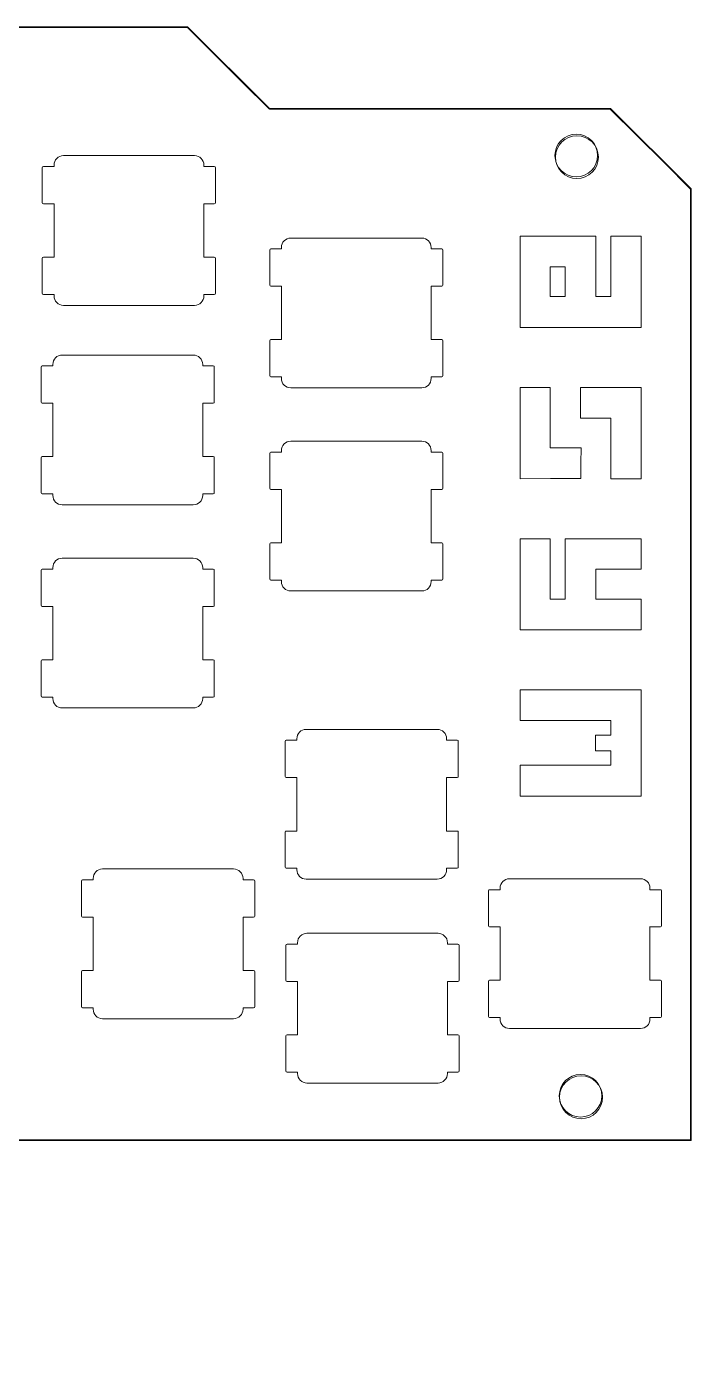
# Model space of a CAD drawing. Header units: millimetres. Extents: x -194 to 290, y 0 to 127.
# Drawn here: x 228 to 290.2, y 0 to 126 of the extents above; entities that cross this region are included whole.
import ezdxf

# ---------------------------------------------------------------- set-up
doc = ezdxf.new("R2010")
doc.units = ezdxf.units.MM
doc.header["$MEASUREMENT"] = 0
doc.layers.add('holes', color=7, linetype='Continuous')
doc.layers.add('Layer 1', color=7, linetype='Continuous')

# ---------------------------------------------------------------- blocks, each defined once
blk = doc.blocks.new('block 8')
at = {"layer": 'Layer 1', "lineweight": 0}
blk.add_open_spline([(285.16, 115.9), (285.15, 115.89), (285.14, 115.88), (285.13, 115.87), (285.13, 115.87), (282.64, 118.34), (282.64, 118.34), (282.64, 118.34), (250.72, 118.34), (250.72, 118.34), (250.71, 118.34), (250.69, 118.35), (250.68, 118.36), (250.68, 118.36), (248.19, 120.84), (248.19, 120.84), (248.2, 120.86), (248.21, 120.87), (248.22, 120.88), (248.22, 120.88), (250.72, 118.39), (250.72, 118.39), (250.72, 118.39), (282.66, 118.39), (282.66, 118.39), (282.66, 118.39), (285.16, 115.9), (285.16, 115.9)], degree=3, knots=[0, 0, 0, 0, 1, 1, 1, 2, 2, 2, 3, 3, 3, 4, 4, 4, 5, 5, 5, 6, 6, 6, 7, 7, 7, 8, 8, 8, 9, 9, 9, 9], dxfattribs=at)
blk = doc.blocks.new('block 9')
at = {"layer": 'Layer 1', "lineweight": 0}
blk.add_open_spline([(254.25, 118.39), (254.25, 118.39), (254.25, 118.34), (254.25, 118.34), (254.25, 118.34), (250.72, 118.34), (250.72, 118.34), (250.71, 118.34), (250.69, 118.35), (250.68, 118.36), (250.68, 118.36), (248.19, 120.84), (248.19, 120.84), (248.19, 120.84), (245.5, 123.52), (245.5, 123.52), (245.5, 123.52), (243.02, 126), (243.02, 126), (243.02, 126), (239.51, 126), (239.51, 126), (239.51, 126), (239.51, 126.04), (239.51, 126.04), (239.51, 126.04), (243.04, 126.04), (243.04, 126.04), (243.04, 126.04), (245.54, 123.55), (245.54, 123.55), (245.54, 123.55), (248.22, 120.88), (248.22, 120.88), (248.22, 120.88), (250.72, 118.39), (250.72, 118.39), (250.72, 118.39), (254.25, 118.39), (254.25, 118.39)], degree=3, knots=[0, 0, 0, 0, 1, 1, 1, 2, 2, 2, 3, 3, 3, 4, 4, 4, 5, 5, 5, 6, 6, 6, 7, 7, 7, 8, 8, 8, 9, 9, 9, 10, 10, 10, 11, 11, 11, 12, 12, 12, 13, 13, 13, 13], dxfattribs=at)
blk = doc.blocks.new('block 10')
at = {"layer": 'Layer 1', "color": 250, "lineweight": 9, "true_color": 0x353528}
blk.add_open_spline([(290.22, 21.63), (290.22, 21.63), (123.29, 21.63), (123.29, 21.63), (123.29, 21.63), (123.29, 21.69), (123.29, 21.69), (123.29, 21.69), (119.78, 21.69), (119.78, 21.69), (119.78, 21.69), (117.28, 24.14), (117.28, 24.14), (117.27, 24.13), (117.26, 24.12), (117.25, 24.11), (117.25, 24.11), (117.03, 24.32), (117.03, 24.32), (117.03, 24.32), (114.52, 26.79), (114.52, 26.79), (114.52, 26.79), (110.99, 26.8), (110.99, 26.8), (110.99, 26.8), (103.86, 26.82), (103.86, 26.82), (103.86, 26.82), (101.3, 26.83), (101.3, 26.83), (101.3, 26.83), (100.34, 26.83), (100.34, 26.83), (100.34, 26.83), (98.36, 28.78), (98.36, 28.78), (98.36, 28.78), (84.57, 28.78), (84.57, 28.78), (84.57, 28.78), (81.16, 27.86), (81.16, 27.86), (81.16, 27.86), (61.46, 22.49), (61.46, 22.49), (61.46, 22.49), (59, 21.82), (59, 21.82), (59, 21.82), (58.06, 21.56), (58.06, 21.56), (58.06, 21.56), (56.88, 19), (56.88, 19), (56.88, 19), (56.16, 18.59), (56.16, 18.59), (56.16, 18.59), (53.82, 17.24), (53.82, 17.24), (53.82, 17.24), (26.91, 1.75), (26.91, 1.75), (26.91, 1.75), (23.85, -0.01), (23.85, -0.01), (23.85, -0.01), (22.08, 3.05), (22.08, 3.05), (22.08, 3.05), (1.82, 38.06), (1.82, 38.06), (1.82, 38.06), (0.05, 41.11), (0.05, 41.11), (0.05, 41.11), (0.05, 126.04), (0.05, 126.04), (0.05, 126.04), (243.04, 126.04), (243.04, 126.04), (243.04, 126.04), (245.54, 123.55), (245.54, 123.55), (245.54, 123.55), (248.22, 120.88), (248.22, 120.88), (248.22, 120.88), (250.72, 118.39), (250.72, 118.39), (250.72, 118.39), (282.66, 118.39), (282.66, 118.39), (282.66, 118.39), (285.16, 115.9), (285.16, 115.9), (285.16, 115.9), (287.72, 113.35), (287.72, 113.35), (287.72, 113.35), (290.22, 110.86), (290.22, 110.86), (290.22, 110.86), (290.22, 21.63), (290.22, 21.63)], degree=3, knots=[0, 0, 0, 0, 1, 1, 1, 2, 2, 2, 3, 3, 3, 4, 4, 4, 5, 5, 5, 6, 6, 6, 7, 7, 7, 8, 8, 8, 9, 9, 9, 10, 10, 10, 11, 11, 11, 12, 12, 12, 13, 13, 13, 14, 14, 14, 15, 15, 15, 16, 16, 16, 17, 17, 17, 18, 18, 18, 19, 19, 19, 20, 20, 20, 21, 21, 21, 22, 22, 22, 23, 23, 23, 24, 24, 24, 25, 25, 25, 26, 26, 26, 27, 27, 27, 28, 28, 28, 29, 29, 29, 30, 30, 30, 31, 31, 31, 32, 32, 32, 33, 33, 33, 34, 34, 34, 35, 35, 35, 35], dxfattribs=at)
blk = doc.blocks.new('block 12')
at = {"layer": 'Layer 1', "lineweight": 0}
blk.add_lwpolyline([(290.22, 25.16), (290.22, 21.63), (123.29, 21.63), (123.29, 21.69), (290.17, 21.69), (290.17, 25.16), (290.22, 25.16)], dxfattribs=at)
blk = doc.blocks.new('block 13')
at = {"layer": 'Layer 1', "lineweight": 0}
blk.add_open_spline([(245.54, 123.55), (245.53, 123.54), (245.51, 123.53), (245.5, 123.52), (245.5, 123.52), (243.02, 126), (243.02, 126), (243.02, 126), (0.1, 126), (0.1, 126), (0.1, 126), (0.1, 122.52), (0.1, 122.52), (0.1, 122.52), (0.05, 122.52), (0.05, 122.52), (0.05, 122.52), (0.05, 126.04), (0.05, 126.04), (0.05, 126.04), (243.04, 126.04), (243.04, 126.04), (243.04, 126.04), (245.54, 123.55), (245.54, 123.55)], degree=3, knots=[0, 0, 0, 0, 1, 1, 1, 2, 2, 2, 3, 3, 3, 4, 4, 4, 5, 5, 5, 6, 6, 6, 7, 7, 7, 8, 8, 8, 8], dxfattribs=at)
blk = doc.blocks.new('block 21')
at = {"layer": 'Layer 1', "lineweight": 0}
blk.add_open_spline([(290.22, 110.86), (290.22, 110.86), (290.22, 21.63), (290.22, 21.63), (290.22, 21.63), (286.69, 21.63), (286.69, 21.63), (286.69, 21.63), (286.69, 21.69), (286.69, 21.69), (286.69, 21.69), (290.17, 21.69), (290.17, 21.69), (290.17, 21.69), (290.17, 110.84), (290.17, 110.84), (290.17, 110.84), (287.69, 113.32), (287.69, 113.32), (287.7, 113.33), (287.71, 113.34), (287.72, 113.35), (287.72, 113.35), (290.22, 110.86), (290.22, 110.86)], degree=3, knots=[0, 0, 0, 0, 1, 1, 1, 2, 2, 2, 3, 3, 3, 4, 4, 4, 5, 5, 5, 6, 6, 6, 7, 7, 7, 8, 8, 8, 8], dxfattribs=at)
blk = doc.blocks.new('block 22')
at = {"layer": 'Layer 1', "lineweight": 0}
blk.add_lwpolyline([(290.22, 110.86), (290.22, 107.33), (290.17, 107.33), (290.17, 110.84), (287.69, 113.32), (285.13, 115.87), (282.64, 118.34), (279.14, 118.34), (279.14, 118.39), (282.66, 118.39), (285.16, 115.9), (287.72, 113.35), (290.22, 110.86)], dxfattribs=at)
blk = doc.blocks.new('block 7')
at = {"layer": 'Layer 1'}
for name in ['block 10', 'block 13', 'block 9', 'block 8', 'block 22', 'block 21', 'block 12']:
    blk.add_blockref(name, (0, 0), dxfattribs=at)
blk = doc.blocks.new('block 27')
at = {"layer": 'holes', "lineweight": 0}
blk.add_open_spline([(279.86, 27.82), (280.96, 27.82), (281.86, 26.92), (281.86, 25.82), (281.86, 24.71), (280.96, 23.82), (279.86, 23.82), (278.76, 23.82), (277.86, 24.71), (277.86, 25.82), (277.86, 26.92), (278.76, 27.82), (279.86, 27.82)], degree=3, knots=[0, 0, 0, 0, 1, 1, 1, 2, 2, 2, 3, 3, 3, 4, 4, 4, 4], dxfattribs=at)
blk = doc.blocks.new('block 29')
at = {"layer": 'holes', "lineweight": 0}
blk.add_open_spline([(279.46, 115.98), (280.57, 115.98), (281.46, 115.08), (281.46, 113.98), (281.46, 112.87), (280.57, 111.98), (279.46, 111.98), (278.36, 111.98), (277.46, 112.87), (277.46, 113.98), (277.46, 115.08), (278.36, 115.98), (279.46, 115.98)], degree=3, knots=[0, 0, 0, 0, 1, 1, 1, 2, 2, 2, 3, 3, 3, 4, 4, 4, 4], dxfattribs=at)
blk = doc.blocks.new('block 24')
at = {"layer": 'holes'}
for name in ['block 29', 'block 27']:
    blk.add_blockref(name, (0, 0), dxfattribs=at)
blk = doc.blocks.new('block 44')
at = {"layer": 'holes', "color": 7, "lineweight": 9, "true_color": 0xffffff}
blk.add_open_spline([(279.91, 27.68), (281.02, 27.68), (281.92, 26.78), (281.92, 25.67), (281.92, 24.56), (281.02, 23.66), (279.91, 23.66), (278.79, 23.66), (277.89, 24.56), (277.89, 25.67), (277.89, 26.78), (278.79, 27.68), (279.91, 27.68)], degree=3, knots=[0, 0, 0, 0, 1, 1, 1, 2, 2, 2, 3, 3, 3, 4, 4, 4, 4], dxfattribs=at)
blk = doc.blocks.new('block 46')
at = {"layer": 'holes', "color": 7, "lineweight": 9, "true_color": 0xffffff}
blk.add_open_spline([(279.52, 115.84), (280.63, 115.84), (281.53, 114.94), (281.53, 113.83), (281.53, 112.72), (280.63, 111.82), (279.52, 111.82), (278.41, 111.82), (277.51, 112.72), (277.51, 113.83), (277.51, 114.94), (278.41, 115.84), (279.52, 115.84)], degree=3, knots=[0, 0, 0, 0, 1, 1, 1, 2, 2, 2, 3, 3, 3, 4, 4, 4, 4], dxfattribs=at)
blk = doc.blocks.new('block 41')
at = {"layer": 'holes'}
for name in ['block 46', 'block 44']:
    blk.add_blockref(name, (0, 0), dxfattribs=at)
blk = doc.blocks.new('block 40')
at = {"layer": 'holes', "color": 7, "lineweight": 9, "true_color": 0xffffff}
for points, knots in [([(244.56, 109.45), (244.56, 109.45), (244.56, 104.44), (244.56, 104.44), (244.56, 104.44), (245.54, 104.44), (245.54, 104.44), (245.62, 104.44), (245.65, 104.41), (245.65, 104.34), (245.65, 104.34), (245.65, 101.06), (245.65, 101.06), (245.65, 100.99), (245.62, 100.95), (245.54, 100.95), (245.54, 100.95), (244.56, 100.95), (244.56, 100.95), (244.56, 100.95), (244.56, 100.81), (244.56, 100.81), (244.56, 100.32), (244.17, 99.93), (243.68, 99.93), (243.68, 99.93), (231.4, 99.93), (231.4, 99.93), (230.9, 99.93), (230.52, 100.32), (230.52, 100.81), (230.52, 100.81), (230.52, 100.95), (230.52, 100.95), (230.52, 100.95), (229.53, 100.95), (229.53, 100.95), (229.46, 100.95), (229.42, 100.99), (229.42, 101.06), (229.42, 101.06), (229.42, 104.34), (229.42, 104.34), (229.42, 104.41), (229.46, 104.44), (229.53, 104.44), (229.53, 104.44), (230.52, 104.44), (230.52, 104.44), (230.52, 104.44), (230.52, 109.45), (230.52, 109.45), (230.52, 109.45), (229.53, 109.45), (229.53, 109.45), (229.46, 109.45), (229.42, 109.49), (229.42, 109.56), (229.42, 109.56), (229.42, 112.84), (229.42, 112.84), (229.42, 112.91), (229.46, 112.94), (229.53, 112.94), (229.53, 112.94), (230.52, 112.94), (230.52, 112.94), (230.52, 112.94), (230.52, 113.09), (230.52, 113.09), (230.52, 113.58), (230.9, 113.97), (231.4, 113.97), (231.4, 113.97), (243.68, 113.97), (243.68, 113.97), (244.17, 113.97), (244.56, 113.58), (244.56, 113.09), (244.56, 113.09), (244.56, 112.94), (244.56, 112.94), (244.56, 112.94), (245.54, 112.94), (245.54, 112.94), (245.62, 112.94), (245.65, 112.91), (245.65, 112.84), (245.65, 112.84), (245.65, 109.56), (245.65, 109.56), (245.65, 109.49), (245.62, 109.45), (245.54, 109.45), (245.54, 109.45), (244.56, 109.45), (244.56, 109.45)], [0, 0, 0, 0, 1, 1, 1, 2, 2, 2, 3, 3, 3, 4, 4, 4, 5, 5, 5, 6, 6, 6, 7, 7, 7, 8, 8, 8, 9, 9, 9, 10, 10, 10, 11, 11, 11, 12, 12, 12, 13, 13, 13, 14, 14, 14, 15, 15, 15, 16, 16, 16, 17, 17, 17, 18, 18, 18, 19, 19, 19, 20, 20, 20, 21, 21, 21, 22, 22, 22, 23, 23, 23, 24, 24, 24, 25, 25, 25, 26, 26, 26, 27, 27, 27, 28, 28, 28, 29, 29, 29, 30, 30, 30, 31, 31, 31, 32, 32, 32, 32]), ([(265.86, 101.73), (265.86, 101.73), (265.86, 96.72), (265.86, 96.72), (265.86, 96.72), (266.85, 96.72), (266.85, 96.72), (266.92, 96.72), (266.96, 96.68), (266.96, 96.61), (266.96, 96.61), (266.96, 93.33), (266.96, 93.33), (266.96, 93.26), (266.92, 93.22), (266.85, 93.22), (266.85, 93.22), (265.86, 93.22), (265.86, 93.22), (265.86, 93.22), (265.86, 93.08), (265.86, 93.08), (265.86, 92.59), (265.48, 92.2), (264.98, 92.2), (264.98, 92.2), (252.71, 92.2), (252.71, 92.2), (252.21, 92.2), (251.82, 92.59), (251.82, 93.08), (251.82, 93.08), (251.82, 93.22), (251.82, 93.22), (251.82, 93.22), (250.84, 93.22), (250.84, 93.22), (250.77, 93.22), (250.73, 93.26), (250.73, 93.33), (250.73, 93.33), (250.73, 96.61), (250.73, 96.61), (250.73, 96.68), (250.77, 96.72), (250.84, 96.72), (250.84, 96.72), (251.82, 96.72), (251.82, 96.72), (251.82, 96.72), (251.82, 101.73), (251.82, 101.73), (251.82, 101.73), (250.84, 101.73), (250.84, 101.73), (250.77, 101.73), (250.73, 101.76), (250.73, 101.83), (250.73, 101.83), (250.73, 105.11), (250.73, 105.11), (250.73, 105.18), (250.77, 105.22), (250.84, 105.22), (250.84, 105.22), (251.82, 105.22), (251.82, 105.22), (251.82, 105.22), (251.82, 105.36), (251.82, 105.36), (251.82, 105.85), (252.21, 106.24), (252.71, 106.24), (252.71, 106.24), (264.98, 106.24), (264.98, 106.24), (265.48, 106.24), (265.86, 105.85), (265.86, 105.36), (265.86, 105.36), (265.86, 105.22), (265.86, 105.22), (265.86, 105.22), (266.85, 105.22), (266.85, 105.22), (266.92, 105.22), (266.96, 105.18), (266.96, 105.11), (266.96, 105.11), (266.96, 101.83), (266.96, 101.83), (266.96, 101.76), (266.92, 101.73), (266.85, 101.73), (266.85, 101.73), (265.86, 101.73), (265.86, 101.73)], [0, 0, 0, 0, 1, 1, 1, 2, 2, 2, 3, 3, 3, 4, 4, 4, 5, 5, 5, 6, 6, 6, 7, 7, 7, 8, 8, 8, 9, 9, 9, 10, 10, 10, 11, 11, 11, 12, 12, 12, 13, 13, 13, 14, 14, 14, 15, 15, 15, 16, 16, 16, 17, 17, 17, 18, 18, 18, 19, 19, 19, 20, 20, 20, 21, 21, 21, 22, 22, 22, 23, 23, 23, 24, 24, 24, 25, 25, 25, 26, 26, 26, 27, 27, 27, 28, 28, 28, 29, 29, 29, 30, 30, 30, 31, 31, 31, 32, 32, 32, 32]), ([(244.45, 90.75), (244.45, 90.75), (244.45, 85.75), (244.45, 85.75), (244.45, 85.75), (245.44, 85.75), (245.44, 85.75), (245.51, 85.75), (245.54, 85.71), (245.54, 85.64), (245.54, 85.64), (245.54, 82.36), (245.54, 82.36), (245.54, 82.29), (245.51, 82.25), (245.44, 82.25), (245.44, 82.25), (244.45, 82.25), (244.45, 82.25), (244.45, 82.25), (244.45, 82.11), (244.45, 82.11), (244.45, 81.62), (244.06, 81.23), (243.57, 81.23), (243.57, 81.23), (231.29, 81.23), (231.29, 81.23), (230.8, 81.23), (230.41, 81.62), (230.41, 82.11), (230.41, 82.11), (230.41, 82.25), (230.41, 82.25), (230.41, 82.25), (229.42, 82.25), (229.42, 82.25), (229.35, 82.25), (229.32, 82.29), (229.32, 82.36), (229.32, 82.36), (229.32, 85.64), (229.32, 85.64), (229.32, 85.71), (229.35, 85.75), (229.42, 85.75), (229.42, 85.75), (230.41, 85.75), (230.41, 85.75), (230.41, 85.75), (230.41, 90.75), (230.41, 90.75), (230.41, 90.75), (229.42, 90.75), (229.42, 90.75), (229.35, 90.75), (229.32, 90.79), (229.32, 90.86), (229.32, 90.86), (229.32, 94.14), (229.32, 94.14), (229.32, 94.21), (229.35, 94.25), (229.42, 94.25), (229.42, 94.25), (230.41, 94.25), (230.41, 94.25), (230.41, 94.25), (230.41, 94.39), (230.41, 94.39), (230.41, 94.88), (230.8, 95.27), (231.29, 95.27), (231.29, 95.27), (243.57, 95.27), (243.57, 95.27), (244.06, 95.27), (244.45, 94.88), (244.45, 94.39), (244.45, 94.39), (244.45, 94.25), (244.45, 94.25), (244.45, 94.25), (245.44, 94.25), (245.44, 94.25), (245.51, 94.25), (245.54, 94.21), (245.54, 94.14), (245.54, 94.14), (245.54, 90.86), (245.54, 90.86), (245.54, 90.79), (245.51, 90.75), (245.44, 90.75), (245.44, 90.75), (244.45, 90.75), (244.45, 90.75)], [0, 0, 0, 0, 1, 1, 1, 2, 2, 2, 3, 3, 3, 4, 4, 4, 5, 5, 5, 6, 6, 6, 7, 7, 7, 8, 8, 8, 9, 9, 9, 10, 10, 10, 11, 11, 11, 12, 12, 12, 13, 13, 13, 14, 14, 14, 15, 15, 15, 16, 16, 16, 17, 17, 17, 18, 18, 18, 19, 19, 19, 20, 20, 20, 21, 21, 21, 22, 22, 22, 23, 23, 23, 24, 24, 24, 25, 25, 25, 26, 26, 26, 27, 27, 27, 28, 28, 28, 29, 29, 29, 30, 30, 30, 31, 31, 31, 32, 32, 32, 32]), ([(265.86, 82.68), (265.86, 82.68), (265.86, 77.67), (265.86, 77.67), (265.86, 77.67), (266.85, 77.67), (266.85, 77.67), (266.92, 77.67), (266.96, 77.63), (266.96, 77.56), (266.96, 77.56), (266.96, 74.28), (266.96, 74.28), (266.96, 74.21), (266.92, 74.17), (266.85, 74.17), (266.85, 74.17), (265.86, 74.17), (265.86, 74.17), (265.86, 74.17), (265.86, 74.03), (265.86, 74.03), (265.86, 73.54), (265.48, 73.15), (264.98, 73.15), (264.98, 73.15), (252.71, 73.15), (252.71, 73.15), (252.21, 73.15), (251.82, 73.54), (251.82, 74.03), (251.82, 74.03), (251.82, 74.17), (251.82, 74.17), (251.82, 74.17), (250.84, 74.17), (250.84, 74.17), (250.77, 74.17), (250.73, 74.21), (250.73, 74.28), (250.73, 74.28), (250.73, 77.56), (250.73, 77.56), (250.73, 77.63), (250.77, 77.67), (250.84, 77.67), (250.84, 77.67), (251.82, 77.67), (251.82, 77.67), (251.82, 77.67), (251.82, 82.68), (251.82, 82.68), (251.82, 82.68), (250.84, 82.68), (250.84, 82.68), (250.77, 82.68), (250.73, 82.71), (250.73, 82.78), (250.73, 82.78), (250.73, 86.06), (250.73, 86.06), (250.73, 86.13), (250.77, 86.17), (250.84, 86.17), (250.84, 86.17), (251.82, 86.17), (251.82, 86.17), (251.82, 86.17), (251.82, 86.31), (251.82, 86.31), (251.82, 86.8), (252.21, 87.19), (252.71, 87.19), (252.71, 87.19), (264.98, 87.19), (264.98, 87.19), (265.48, 87.19), (265.86, 86.8), (265.86, 86.31), (265.86, 86.31), (265.86, 86.17), (265.86, 86.17), (265.86, 86.17), (266.85, 86.17), (266.85, 86.17), (266.92, 86.17), (266.96, 86.13), (266.96, 86.06), (266.96, 86.06), (266.96, 82.78), (266.96, 82.78), (266.96, 82.71), (266.92, 82.68), (266.85, 82.68), (266.85, 82.68), (265.86, 82.68), (265.86, 82.68)], [0, 0, 0, 0, 1, 1, 1, 2, 2, 2, 3, 3, 3, 4, 4, 4, 5, 5, 5, 6, 6, 6, 7, 7, 7, 8, 8, 8, 9, 9, 9, 10, 10, 10, 11, 11, 11, 12, 12, 12, 13, 13, 13, 14, 14, 14, 15, 15, 15, 16, 16, 16, 17, 17, 17, 18, 18, 18, 19, 19, 19, 20, 20, 20, 21, 21, 21, 22, 22, 22, 23, 23, 23, 24, 24, 24, 25, 25, 25, 26, 26, 26, 27, 27, 27, 28, 28, 28, 29, 29, 29, 30, 30, 30, 31, 31, 31, 32, 32, 32, 32]), ([(244.45, 71.7), (244.45, 71.7), (244.45, 66.7), (244.45, 66.7), (244.45, 66.7), (245.44, 66.7), (245.44, 66.7), (245.51, 66.7), (245.54, 66.66), (245.54, 66.59), (245.54, 66.59), (245.54, 63.31), (245.54, 63.31), (245.54, 63.24), (245.51, 63.2), (245.44, 63.2), (245.44, 63.2), (244.45, 63.2), (244.45, 63.2), (244.45, 63.2), (244.45, 63.06), (244.45, 63.06), (244.45, 62.57), (244.06, 62.18), (243.57, 62.18), (243.57, 62.18), (231.29, 62.18), (231.29, 62.18), (230.8, 62.18), (230.41, 62.57), (230.41, 63.06), (230.41, 63.06), (230.41, 63.2), (230.41, 63.2), (230.41, 63.2), (229.42, 63.2), (229.42, 63.2), (229.35, 63.2), (229.32, 63.24), (229.32, 63.31), (229.32, 63.31), (229.32, 66.59), (229.32, 66.59), (229.32, 66.66), (229.35, 66.7), (229.42, 66.7), (229.42, 66.7), (230.41, 66.7), (230.41, 66.7), (230.41, 66.7), (230.41, 71.7), (230.41, 71.7), (230.41, 71.7), (229.42, 71.7), (229.42, 71.7), (229.35, 71.7), (229.32, 71.74), (229.32, 71.81), (229.32, 71.81), (229.32, 75.09), (229.32, 75.09), (229.32, 75.16), (229.35, 75.2), (229.42, 75.2), (229.42, 75.2), (230.41, 75.2), (230.41, 75.2), (230.41, 75.2), (230.41, 75.34), (230.41, 75.34), (230.41, 75.83), (230.8, 76.22), (231.29, 76.22), (231.29, 76.22), (243.57, 76.22), (243.57, 76.22), (244.06, 76.22), (244.45, 75.83), (244.45, 75.34), (244.45, 75.34), (244.45, 75.2), (244.45, 75.2), (244.45, 75.2), (245.44, 75.2), (245.44, 75.2), (245.51, 75.2), (245.54, 75.16), (245.54, 75.09), (245.54, 75.09), (245.54, 71.81), (245.54, 71.81), (245.54, 71.74), (245.51, 71.7), (245.44, 71.7), (245.44, 71.7), (244.45, 71.7), (244.45, 71.7)], [0, 0, 0, 0, 1, 1, 1, 2, 2, 2, 3, 3, 3, 4, 4, 4, 5, 5, 5, 6, 6, 6, 7, 7, 7, 8, 8, 8, 9, 9, 9, 10, 10, 10, 11, 11, 11, 12, 12, 12, 13, 13, 13, 14, 14, 14, 15, 15, 15, 16, 16, 16, 17, 17, 17, 18, 18, 18, 19, 19, 19, 20, 20, 20, 21, 21, 21, 22, 22, 22, 23, 23, 23, 24, 24, 24, 25, 25, 25, 26, 26, 26, 27, 27, 27, 28, 28, 28, 29, 29, 29, 30, 30, 30, 31, 31, 31, 32, 32, 32, 32]), ([(267.31, 55.65), (267.31, 55.65), (267.31, 50.64), (267.31, 50.64), (267.31, 50.64), (268.3, 50.64), (268.3, 50.64), (268.37, 50.64), (268.4, 50.61), (268.4, 50.54), (268.4, 50.54), (268.4, 47.26), (268.4, 47.26), (268.4, 47.19), (268.37, 47.15), (268.3, 47.15), (268.3, 47.15), (267.31, 47.15), (267.31, 47.15), (267.31, 47.15), (267.31, 47.01), (267.31, 47.01), (267.31, 46.52), (266.92, 46.13), (266.43, 46.13), (266.43, 46.13), (254.15, 46.13), (254.15, 46.13), (253.66, 46.13), (253.27, 46.52), (253.27, 47.01), (253.27, 47.01), (253.27, 47.15), (253.27, 47.15), (253.27, 47.15), (252.28, 47.15), (252.28, 47.15), (252.21, 47.15), (252.18, 47.19), (252.18, 47.26), (252.18, 47.26), (252.18, 50.54), (252.18, 50.54), (252.18, 50.61), (252.21, 50.64), (252.28, 50.64), (252.28, 50.64), (253.27, 50.64), (253.27, 50.64), (253.27, 50.64), (253.27, 55.65), (253.27, 55.65), (253.27, 55.65), (252.28, 55.65), (252.28, 55.65), (252.21, 55.65), (252.18, 55.69), (252.18, 55.76), (252.18, 55.76), (252.18, 59.04), (252.18, 59.04), (252.18, 59.11), (252.21, 59.15), (252.28, 59.15), (252.28, 59.15), (253.27, 59.15), (253.27, 59.15), (253.27, 59.15), (253.27, 59.29), (253.27, 59.29), (253.27, 59.78), (253.66, 60.17), (254.15, 60.17), (254.15, 60.17), (266.43, 60.17), (266.43, 60.17), (266.92, 60.17), (267.31, 59.78), (267.31, 59.29), (267.31, 59.29), (267.31, 59.15), (267.31, 59.15), (267.31, 59.15), (268.3, 59.15), (268.3, 59.15), (268.37, 59.15), (268.4, 59.11), (268.4, 59.04), (268.4, 59.04), (268.4, 55.76), (268.4, 55.76), (268.4, 55.69), (268.37, 55.65), (268.3, 55.65), (268.3, 55.65), (267.31, 55.65), (267.31, 55.65)], [0, 0, 0, 0, 1, 1, 1, 2, 2, 2, 3, 3, 3, 4, 4, 4, 5, 5, 5, 6, 6, 6, 7, 7, 7, 8, 8, 8, 9, 9, 9, 10, 10, 10, 11, 11, 11, 12, 12, 12, 13, 13, 13, 14, 14, 14, 15, 15, 15, 16, 16, 16, 17, 17, 17, 18, 18, 18, 19, 19, 19, 20, 20, 20, 21, 21, 21, 22, 22, 22, 23, 23, 23, 24, 24, 24, 25, 25, 25, 26, 26, 26, 27, 27, 27, 28, 28, 28, 29, 29, 29, 30, 30, 30, 31, 31, 31, 32, 32, 32, 32]), ([(248.23, 42.57), (248.23, 42.57), (248.23, 37.56), (248.23, 37.56), (248.23, 37.56), (249.21, 37.56), (249.21, 37.56), (249.28, 37.56), (249.32, 37.52), (249.32, 37.45), (249.32, 37.45), (249.32, 34.17), (249.32, 34.17), (249.32, 34.1), (249.28, 34.06), (249.21, 34.06), (249.21, 34.06), (248.23, 34.06), (248.23, 34.06), (248.23, 34.06), (248.23, 33.92), (248.23, 33.92), (248.23, 33.43), (247.84, 33.04), (247.34, 33.04), (247.34, 33.04), (235.07, 33.04), (235.07, 33.04), (234.57, 33.04), (234.19, 33.43), (234.19, 33.92), (234.19, 33.92), (234.19, 34.06), (234.19, 34.06), (234.19, 34.06), (233.2, 34.06), (233.2, 34.06), (233.13, 34.06), (233.09, 34.1), (233.09, 34.17), (233.09, 34.17), (233.09, 37.45), (233.09, 37.45), (233.09, 37.52), (233.13, 37.56), (233.2, 37.56), (233.2, 37.56), (234.19, 37.56), (234.19, 37.56), (234.19, 37.56), (234.19, 42.57), (234.19, 42.57), (234.19, 42.57), (233.2, 42.57), (233.2, 42.57), (233.13, 42.57), (233.09, 42.6), (233.09, 42.67), (233.09, 42.67), (233.09, 45.95), (233.09, 45.95), (233.09, 46.02), (233.13, 46.06), (233.2, 46.06), (233.2, 46.06), (234.19, 46.06), (234.19, 46.06), (234.19, 46.06), (234.19, 46.2), (234.19, 46.2), (234.19, 46.69), (234.57, 47.08), (235.07, 47.08), (235.07, 47.08), (247.34, 47.08), (247.34, 47.08), (247.84, 47.08), (248.23, 46.69), (248.23, 46.2), (248.23, 46.2), (248.23, 46.06), (248.23, 46.06), (248.23, 46.06), (249.21, 46.06), (249.21, 46.06), (249.28, 46.06), (249.32, 46.02), (249.32, 45.95), (249.32, 45.95), (249.32, 42.67), (249.32, 42.67), (249.32, 42.6), (249.28, 42.57), (249.21, 42.57), (249.21, 42.57), (248.23, 42.57), (248.23, 42.57)], [0, 0, 0, 0, 1, 1, 1, 2, 2, 2, 3, 3, 3, 4, 4, 4, 5, 5, 5, 6, 6, 6, 7, 7, 7, 8, 8, 8, 9, 9, 9, 10, 10, 10, 11, 11, 11, 12, 12, 12, 13, 13, 13, 14, 14, 14, 15, 15, 15, 16, 16, 16, 17, 17, 17, 18, 18, 18, 19, 19, 19, 20, 20, 20, 21, 21, 21, 22, 22, 22, 23, 23, 23, 24, 24, 24, 25, 25, 25, 26, 26, 26, 27, 27, 27, 28, 28, 28, 29, 29, 29, 30, 30, 30, 31, 31, 31, 32, 32, 32, 32]), ([(286.36, 41.68), (286.36, 41.68), (286.36, 36.64), (286.36, 36.64), (286.36, 36.64), (287.35, 36.64), (287.35, 36.64), (287.42, 36.64), (287.45, 36.6), (287.45, 36.53), (287.45, 36.53), (287.45, 33.25), (287.45, 33.25), (287.45, 33.18), (287.42, 33.15), (287.35, 33.15), (287.35, 33.15), (286.36, 33.15), (286.36, 33.15), (286.36, 33.15), (286.36, 33.01), (286.36, 33.01), (286.36, 32.51), (285.97, 32.12), (285.48, 32.12), (285.48, 32.12), (273.2, 32.12), (273.2, 32.12), (272.71, 32.12), (272.32, 32.51), (272.32, 33.01), (272.32, 33.01), (272.32, 33.15), (272.32, 33.15), (272.32, 33.15), (271.33, 33.15), (271.33, 33.15), (271.26, 33.15), (271.23, 33.18), (271.23, 33.25), (271.23, 33.25), (271.23, 36.53), (271.23, 36.53), (271.23, 36.6), (271.26, 36.64), (271.33, 36.64), (271.33, 36.64), (272.32, 36.64), (272.32, 36.64), (272.32, 36.64), (272.32, 41.65), (272.32, 41.65), (272.32, 41.65), (271.33, 41.65), (271.33, 41.65), (271.26, 41.65), (271.23, 41.68), (271.23, 41.75), (271.23, 41.75), (271.23, 45.03), (271.23, 45.03), (271.23, 45.11), (271.26, 45.14), (271.33, 45.14), (271.33, 45.14), (272.32, 45.14), (272.32, 45.14), (272.32, 45.14), (272.32, 45.28), (272.32, 45.28), (272.32, 45.78), (272.71, 46.16), (273.2, 46.16), (273.2, 46.16), (285.48, 46.16), (285.48, 46.16), (285.97, 46.16), (286.36, 45.78), (286.36, 45.28), (286.36, 45.28), (286.36, 45.14), (286.36, 45.14), (286.36, 45.14), (287.35, 45.14), (287.35, 45.14), (287.42, 45.14), (287.45, 45.11), (287.45, 45.03), (287.45, 45.03), (287.45, 41.75), (287.45, 41.75), (287.45, 41.68), (287.42, 41.65), (287.35, 41.65), (287.35, 41.65), (286.36, 41.65), (286.36, 41.65), (286.36, 41.65), (286.36, 41.68), (286.36, 41.68)], [0, 0, 0, 0, 1, 1, 1, 2, 2, 2, 3, 3, 3, 4, 4, 4, 5, 5, 5, 6, 6, 6, 7, 7, 7, 8, 8, 8, 9, 9, 9, 10, 10, 10, 11, 11, 11, 12, 12, 12, 13, 13, 13, 14, 14, 14, 15, 15, 15, 16, 16, 16, 17, 17, 17, 18, 18, 18, 19, 19, 19, 20, 20, 20, 21, 21, 21, 22, 22, 22, 23, 23, 23, 24, 24, 24, 25, 25, 25, 26, 26, 26, 27, 27, 27, 28, 28, 28, 29, 29, 29, 30, 30, 30, 31, 31, 31, 32, 32, 32, 33, 33, 33, 33]), ([(267.38, 36.53), (267.38, 36.53), (267.38, 31.52), (267.38, 31.52), (267.38, 31.52), (268.37, 31.52), (268.37, 31.52), (268.44, 31.52), (268.48, 31.49), (268.48, 31.42), (268.48, 31.42), (268.48, 28.14), (268.48, 28.14), (268.48, 28.07), (268.44, 28.03), (268.37, 28.03), (268.37, 28.03), (267.38, 28.03), (267.38, 28.03), (267.38, 28.03), (267.38, 27.89), (267.38, 27.89), (267.38, 27.4), (266.99, 27.01), (266.5, 27.01), (266.5, 27.01), (254.22, 27.01), (254.22, 27.01), (253.73, 27.01), (253.34, 27.4), (253.34, 27.89), (253.34, 27.89), (253.34, 28.03), (253.34, 28.03), (253.34, 28.03), (252.35, 28.03), (252.35, 28.03), (252.28, 28.03), (252.25, 28.07), (252.25, 28.14), (252.25, 28.14), (252.25, 31.42), (252.25, 31.42), (252.25, 31.49), (252.28, 31.52), (252.35, 31.52), (252.35, 31.52), (253.34, 31.52), (253.34, 31.52), (253.34, 31.52), (253.34, 36.53), (253.34, 36.53), (253.34, 36.53), (252.35, 36.53), (252.35, 36.53), (252.28, 36.53), (252.25, 36.57), (252.25, 36.64), (252.25, 36.64), (252.25, 39.92), (252.25, 39.92), (252.25, 39.99), (252.28, 40.03), (252.35, 40.03), (252.35, 40.03), (253.34, 40.03), (253.34, 40.03), (253.34, 40.03), (253.34, 40.17), (253.34, 40.17), (253.34, 40.66), (253.73, 41.05), (254.22, 41.05), (254.22, 41.05), (266.5, 41.05), (266.5, 41.05), (266.99, 41.05), (267.38, 40.66), (267.38, 40.17), (267.38, 40.17), (267.38, 40.03), (267.38, 40.03), (267.38, 40.03), (268.37, 40.03), (268.37, 40.03), (268.44, 40.03), (268.48, 39.99), (268.48, 39.92), (268.48, 39.92), (268.48, 36.64), (268.48, 36.64), (268.48, 36.57), (268.44, 36.53), (268.37, 36.53), (268.37, 36.53), (267.38, 36.53), (267.38, 36.53)], [0, 0, 0, 0, 1, 1, 1, 2, 2, 2, 3, 3, 3, 4, 4, 4, 5, 5, 5, 6, 6, 6, 7, 7, 7, 8, 8, 8, 9, 9, 9, 10, 10, 10, 11, 11, 11, 12, 12, 12, 13, 13, 13, 14, 14, 14, 15, 15, 15, 16, 16, 16, 17, 17, 17, 18, 18, 18, 19, 19, 19, 20, 20, 20, 21, 21, 21, 22, 22, 22, 23, 23, 23, 24, 24, 24, 25, 25, 25, 26, 26, 26, 27, 27, 27, 28, 28, 28, 29, 29, 29, 30, 30, 30, 31, 31, 31, 32, 32, 32, 32])]:
    blk.add_open_spline(points, degree=3, knots=knots, dxfattribs=at)
at = {"layer": 'holes'}
blk.add_blockref('block 41', (0, 0), dxfattribs=at)

msp = doc.modelspace()

# ---------------------------------------------------------------- linework, layer by layer
at = {"layer": 'holes', "color": 7, "lineweight": 9, "true_color": 0xffffff}
for points in [[(282.7, 106.42), (282.7, 100.75), (281.3, 100.75), (281.3, 106.42), (274.19, 106.42), (274.19, 97.87), (285.53, 97.87), (285.53, 106.42), (282.7, 106.42)], [(278.42, 100.75), (277.02, 100.75), (277.02, 103.54), (278.42, 103.54), (278.42, 100.75)], [(279.89, 85.14), (279.88, 83.71), (277.04, 83.7), (274.19, 83.68), (274.19, 92.24), (277.02, 92.24), (277.02, 86.56), (279.9, 86.56), (279.89, 85.14)], [(282.7, 83.68), (282.7, 89.36), (279.86, 89.36), (279.86, 92.24), (285.53, 92.24), (285.53, 83.68), (282.7, 83.68)], [(281.3, 75.18), (281.3, 72.38), (285.53, 72.38), (285.53, 69.5), (274.19, 69.5), (274.19, 78.05), (277.02, 78.05), (277.02, 72.38), (278.42, 72.38), (278.42, 78.05), (285.53, 78.05), (285.53, 75.18), (281.3, 75.18)], [(274.19, 53.92), (274.19, 56.8), (282.7, 56.8), (282.7, 58.16), (281.26, 58.16), (281.26, 59.64), (282.7, 59.64), (282.7, 60.99), (274.19, 60.99), (274.19, 63.87), (285.53, 63.87), (285.53, 53.92), (274.19, 53.92)]]:
    msp.add_lwpolyline(points, dxfattribs=at)

# ---------------------------------------------------------------- block references
at = {"layer": 'holes'}
for name in ['block 24', 'block 40']:
    msp.add_blockref(name, (0, 0), dxfattribs=at)
at = {"layer": 'Layer 1'}
msp.add_blockref('block 7', (0, 0), dxfattribs=at)

doc.saveas('drawing.dxf')
